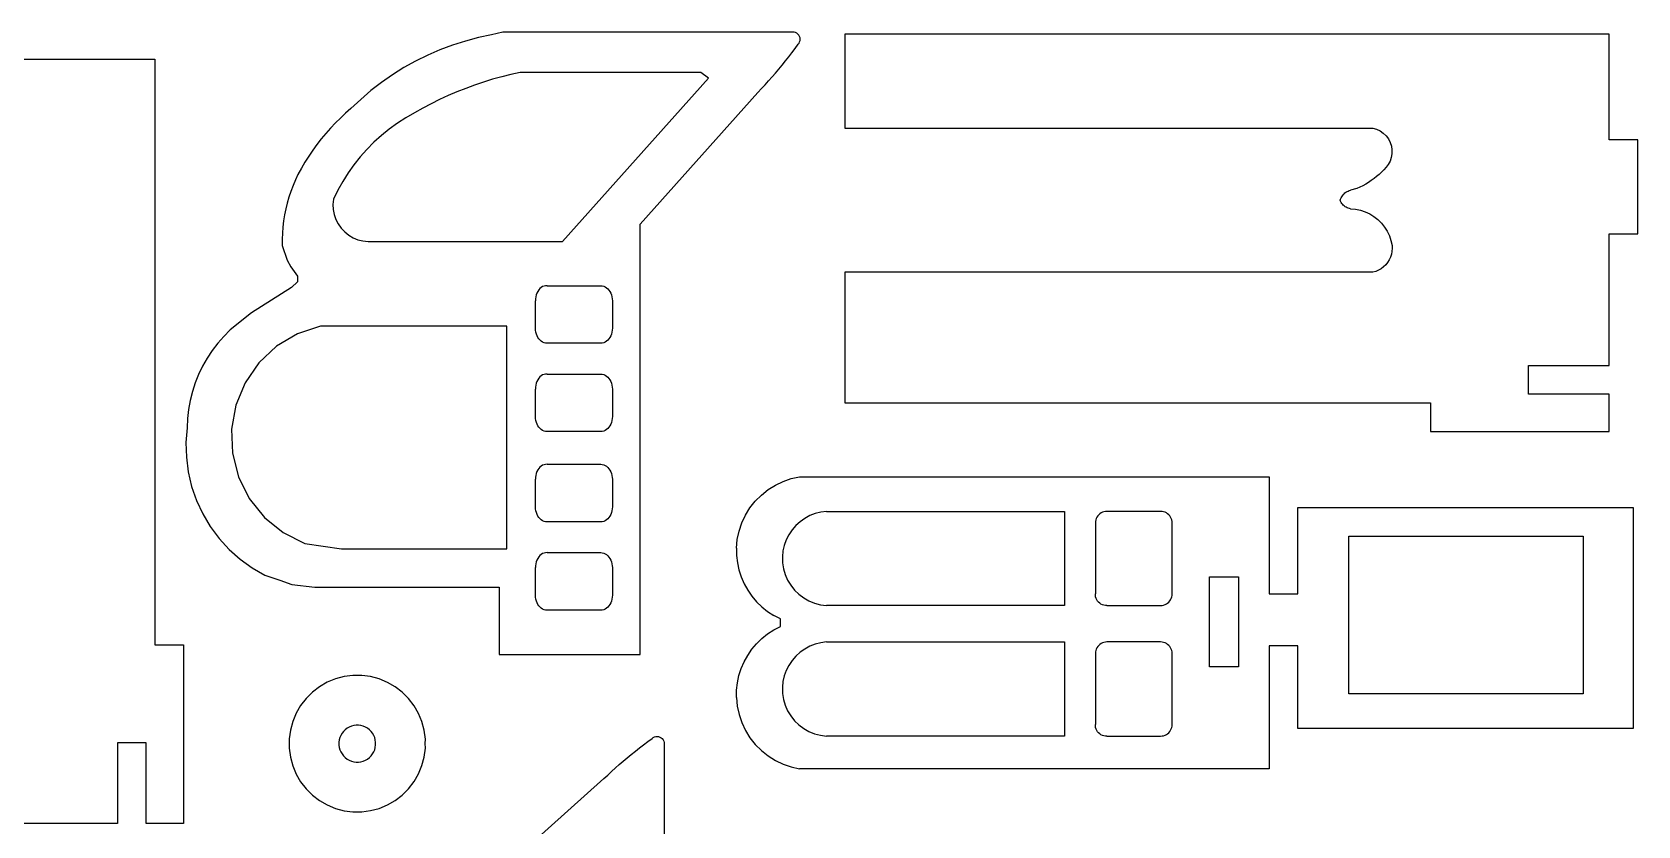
# Model space of a CAD drawing. Extents: x -3998 to 3998, y -3549 to 3549.
# Drawn here: x -3468 to -2632, y -1843 to -1430 of the extents above; entities that cross this region are included whole.
import ezdxf

# ---------------------------------------------------------------- set-up
doc = ezdxf.new("R2010")
doc.units = 0
doc.header["$MEASUREMENT"] = 0
doc.layers.get('0').update_dxf_attribs({"linetype": 'CONTINUOUS'})

msp = doc.modelspace()

# ---------------------------------------------------------------- linework, layer by layer
for p, q in [((-3249.04, -1436.56), (-3255.59, -1439.01)), ((-3242.38, -1434.44), (-3249.04, -1436.56)), ((-3235.62, -1432.66), (-3242.38, -1434.44)), ((-3228.78, -1431.22), (-3235.62, -1432.66)), ((-3222.85, -1429.82), (-3228.78, -1431.22)), ((-3071.85, -1429.82), (-3222.85, -1429.82)), ((-3071.12, -1429.88), (-3071.85, -1429.82)), ((-3070.41, -1430.08), (-3071.12, -1429.88)), ((-3070.71, -1438.35), (-3069.1, -1436.16)), ((-3069.76, -1430.41), (-3070.41, -1430.08)), ((-3069.19, -1430.87), (-3069.76, -1430.41)), ((-3068.71, -1431.43), (-3069.19, -1430.87)), ((-3069.1, -1436.16), (-3068.64, -1435.58)), ((-3068.36, -1432.07), (-3068.71, -1431.43)), ((-3068.64, -1435.58), (-3068.31, -1434.93)), ((-3068.13, -1432.77), (-3068.36, -1432.07)), ((-3068.31, -1434.93), (-3068.11, -1434.23)), ((-3068.05, -1433.49), (-3068.13, -1432.77)), ((-3068.11, -1434.23), (-3068.05, -1433.49)), ((-3044.85, -1430.82), (-3044.85, -1479.82)), ((-2646.85, -1430.82), (-3044.85, -1430.82)), ((-2646.85, -1485.82), (-2646.85, -1430.82)), ((-3472.1, -1443.82), (-3404.1, -1443.82)), ((-3404.1, -1443.82), (-3404.1, -1748.82)), ((-3268.27, -1444.88), (-3274.38, -1448.28)), ((-3262.01, -1441.78), (-3268.27, -1444.88)), ((-3255.59, -1439.01), (-3262.01, -1441.78)), ((-3077.39, -1446.94), (-3075.69, -1444.82)), ((-3075.69, -1444.82), (-3074, -1442.68)), ((-3074, -1442.68), (-3072.34, -1440.53)), ((-3072.34, -1440.53), (-3070.71, -1438.35)), ((-3280.31, -1451.98), (-3286.04, -1455.98)), ((-3274.38, -1448.28), (-3280.31, -1451.98)), ((-3228.19, -1454.39), (-3232.9, -1455.83)), ((-3223.44, -1453.07), (-3228.19, -1454.39)), ((-3218.66, -1451.88), (-3223.44, -1453.07)), ((-3213.85, -1450.82), (-3218.66, -1451.88)), ((-3119.85, -1450.82), (-3213.85, -1450.82)), ((-3191.85, -1538.82), (-3115.85, -1453.82)), ((-3115.85, -1453.82), (-3119.85, -1450.82)), ((-3084.46, -1455.22), (-3082.66, -1453.18)), ((-3082.66, -1453.18), (-3080.88, -1451.12)), ((-3080.88, -1451.12), (-3079.13, -1449.04)), ((-3079.13, -1449.04), (-3077.39, -1446.94)), ((-3291.57, -1460.26), (-3296.88, -1464.81)), ((-3286.04, -1455.98), (-3291.57, -1460.26)), ((-3251.3, -1462.86), (-3255.78, -1464.92)), ((-3246.77, -1460.92), (-3251.3, -1462.86)), ((-3242.2, -1459.1), (-3246.77, -1460.92)), ((-3237.57, -1457.41), (-3242.2, -1459.1)), ((-3232.9, -1455.83), (-3237.57, -1457.41)), ((-3151.35, -1529.82), (-3090.01, -1461.21)), ((-3090.01, -1461.21), (-3088.14, -1459.23)), ((-3088.14, -1459.23), (-3086.29, -1457.24)), ((-3086.29, -1457.24), (-3084.46, -1455.22)), ((-3301.95, -1469.62), (-3304.74, -1472.03)), ((-3296.88, -1464.81), (-3301.95, -1469.62)), ((-3264.55, -1469.4), (-3268.85, -1471.82)), ((-3260.2, -1467.1), (-3264.55, -1469.4)), ((-3255.78, -1464.92), (-3260.2, -1467.1)), ((-3312.62, -1479.81), (-3315.07, -1482.57)), ((-3310.08, -1477.13), (-3312.62, -1479.81)), ((-3307.45, -1474.54), (-3310.08, -1477.13)), ((-3304.74, -1472.03), (-3307.45, -1474.54)), ((-3277.79, -1477.26), (-3282.03, -1480.33)), ((-3273.39, -1474.41), (-3277.79, -1477.26)), ((-3268.85, -1471.82), (-3273.39, -1474.41)), ((-3044.85, -1479.82), (-2769.85, -1479.82)), ((-2769.85, -1479.82), (-2767.91, -1480.38)), ((-3317.43, -1485.41), (-3319.7, -1488.33)), ((-3315.07, -1482.57), (-3317.43, -1485.41)), ((-3289.97, -1487.14), (-3293.66, -1490.86)), ((-3286.09, -1483.63), (-3289.97, -1487.14)), ((-3282.03, -1480.33), (-3286.09, -1483.63)), ((-2767.91, -1480.38), (-2766.09, -1481.25)), ((-2766.09, -1481.25), (-2764.43, -1482.4)), ((-2764.43, -1482.4), (-2762.98, -1483.8)), ((-2762.98, -1483.8), (-2761.78, -1485.42)), ((-2761.78, -1485.42), (-2760.84, -1487.21)), ((-2760.84, -1487.21), (-2760.21, -1489.12)), ((-2631.85, -1485.82), (-2646.85, -1485.82)), ((-2631.85, -1534.82), (-2631.85, -1485.82)), ((-3323.94, -1494.37), (-3325.92, -1497.49)), ((-3321.87, -1491.31), (-3323.94, -1494.37)), ((-3319.7, -1488.33), (-3321.87, -1491.31)), ((-3297.13, -1494.77), (-3300.4, -1498.86)), ((-3293.66, -1490.86), (-3297.13, -1494.77)), ((-2760.25, -1495.13), (-2760.9, -1497.04)), ((-2759.91, -1493.14), (-2760.25, -1495.13)), ((-2760.21, -1489.12), (-2759.9, -1491.12)), ((-2759.9, -1491.12), (-2759.91, -1493.14)), ((-3329.55, -1503.92), (-3330.89, -1506.8)), ((-3327.79, -1500.67), (-3329.55, -1503.92)), ((-3325.92, -1497.49), (-3327.79, -1500.67)), ((-3303.43, -1503.13), (-3306.23, -1507.55)), ((-3300.4, -1498.86), (-3303.43, -1503.13)), ((-2766.57, -1503.89), (-2767.88, -1505.03)), ((-2765.31, -1502.7), (-2766.57, -1503.89)), ((-2764.1, -1501.46), (-2765.31, -1502.7)), ((-2762.95, -1500.16), (-2764.1, -1501.46)), ((-2761.85, -1498.82), (-2762.95, -1500.16)), ((-2760.9, -1497.04), (-2761.85, -1498.82)), ((-3333.23, -1512.71), (-3334.22, -1515.73)), ((-3332.12, -1509.73), (-3333.23, -1512.71)), ((-3330.89, -1506.8), (-3332.12, -1509.73)), ((-3308.79, -1512.12), (-3311.1, -1516.82)), ((-3306.23, -1507.55), (-3308.79, -1512.12)), ((-2784.38, -1513.57), (-2783.86, -1513.18)), ((-2783.86, -1513.18), (-2783.3, -1512.84)), ((-2783.3, -1512.84), (-2782.72, -1512.55)), ((-2782.72, -1512.55), (-2782.12, -1512.31)), ((-2782.12, -1512.31), (-2781.5, -1512.12)), ((-2778.25, -1511.27), (-2781.5, -1512.12)), ((-2776.66, -1510.57), (-2778.25, -1511.27)), ((-2775.1, -1509.81), (-2776.66, -1510.57)), ((-2773.58, -1508.98), (-2775.1, -1509.81)), ((-2772.09, -1508.08), (-2773.58, -1508.98)), ((-2770.65, -1507.12), (-2772.09, -1508.08)), ((-2769.24, -1506.11), (-2770.65, -1507.12)), ((-2767.88, -1505.03), (-2769.24, -1506.11)), ((-3335.1, -1518.79), (-3335.86, -1521.88)), ((-3334.22, -1515.73), (-3335.1, -1518.79)), ((-3311.1, -1516.82), (-3311.34, -1519.48)), ((-3311.34, -1519.48), (-3311.2, -1522.16)), ((-2786.85, -1517.32), (-2786.64, -1516.7)), ((-2786.63, -1517.89), (-2786.85, -1517.32)), ((-2786.64, -1516.7), (-2786.38, -1516.1)), ((-2786.35, -1518.44), (-2786.63, -1517.89)), ((-2786.38, -1516.1), (-2786.07, -1515.53)), ((-2786.03, -1518.97), (-2786.35, -1518.44)), ((-2786.07, -1515.53), (-2785.71, -1514.99)), ((-2785.65, -1519.46), (-2786.03, -1518.97)), ((-2785.71, -1514.99), (-2785.31, -1514.48)), ((-2785.24, -1519.91), (-2785.65, -1519.46)), ((-2785.31, -1514.48), (-2784.86, -1514.01)), ((-2784.78, -1520.32), (-2785.24, -1519.91)), ((-2784.86, -1514.01), (-2784.38, -1513.57)), ((-2784.29, -1520.69), (-2784.78, -1520.32)), ((-2783.76, -1521.01), (-2784.29, -1520.69)), ((-2783.21, -1521.28), (-2783.76, -1521.01)), ((-2782.63, -1521.5), (-2783.21, -1521.28)), ((-2782.03, -1521.66), (-2782.63, -1521.5)), ((-2781.43, -1521.77), (-2782.03, -1521.66)), ((-3337.01, -1528.13), (-3337.41, -1531.29)), ((-3336.5, -1525), (-3337.01, -1528.13)), ((-3335.86, -1521.88), (-3336.5, -1525)), ((-3311.2, -1522.16), (-3310.68, -1524.79)), ((-3310.68, -1524.79), (-3309.8, -1527.32)), ((-3309.8, -1527.32), (-3308.58, -1529.7)), ((-3308.58, -1529.7), (-3307.03, -1531.89)), ((-3151.35, -1753.82), (-3151.35, -1529.82)), ((-2781.43, -1521.77), (-2778.84, -1522.01)), ((-2778.84, -1522.01), (-2776.3, -1522.55)), ((-2776.3, -1522.55), (-2773.84, -1523.37)), ((-2773.84, -1523.37), (-2771.48, -1524.47)), ((-2771.48, -1524.47), (-2769.27, -1525.83)), ((-2769.27, -1525.83), (-2767.23, -1527.43)), ((-2767.23, -1527.43), (-2765.39, -1529.26)), ((-2765.39, -1529.26), (-2763.76, -1531.29)), ((-3337.83, -1537.64), (-3337.85, -1540.82)), ((-3337.68, -1534.46), (-3337.83, -1537.64)), ((-3337.41, -1531.29), (-3337.68, -1534.46)), ((-3307.03, -1531.89), (-3305.18, -1533.83)), ((-3305.18, -1533.83), (-3303.08, -1535.5)), ((-3303.08, -1535.5), (-3300.77, -1536.86)), ((-3300.77, -1536.86), (-3298.29, -1537.87)), ((-3298.29, -1537.87), (-3295.7, -1538.53)), ((-2763.76, -1531.29), (-2762.38, -1533.48)), ((-2762.38, -1533.48), (-2761.26, -1535.83)), ((-2761.26, -1535.83), (-2760.41, -1538.28)), ((-2760.41, -1538.28), (-2759.85, -1540.82)), ((-2646.85, -1534.82), (-2631.85, -1534.82)), ((-2646.85, -1603.32), (-2646.85, -1534.82)), ((-3337.85, -1540.82), (-3335.25, -1548.52)), ((-3295.7, -1538.53), (-3293.03, -1538.82)), ((-3293.03, -1538.82), (-3191.85, -1538.82)), ((-2760.19, -1545.48), (-2760.68, -1546.97)), ((-2759.89, -1543.95), (-2760.19, -1545.48)), ((-2759.77, -1542.38), (-2759.89, -1543.95)), ((-2759.85, -1540.82), (-2759.77, -1542.38)), ((-3335.25, -1548.52), (-3333.29, -1552.08)), ((-3333.29, -1552.08), (-3329.85, -1556.82)), ((-3044.85, -1554.82), (-3044.85, -1622.82)), ((-2769.85, -1554.82), (-3044.85, -1554.82)), ((-2768.35, -1554.38), (-2769.85, -1554.82)), ((-2766.9, -1553.76), (-2768.35, -1554.38)), ((-2765.55, -1552.98), (-2766.9, -1553.76)), ((-2764.3, -1552.03), (-2765.55, -1552.98)), ((-2763.17, -1550.94), (-2764.3, -1552.03)), ((-2762.18, -1549.72), (-2763.17, -1550.94)), ((-2761.35, -1548.39), (-2762.18, -1549.72)), ((-2760.68, -1546.97), (-2761.35, -1548.39)), ((-3332.85, -1562.82), (-3353.75, -1576.02)), ((-3329.85, -1559.82), (-3332.85, -1562.82)), ((-3329.85, -1556.82), (-3329.85, -1559.82)), ((-3203.57, -1563.32), (-3204.17, -1564)), ((-3202.91, -1562.75), (-3203.57, -1563.32)), ((-3202.19, -1562.31), (-3202.91, -1562.75)), ((-3201.43, -1562.01), (-3202.19, -1562.31)), ((-3200.64, -1561.84), (-3201.43, -1562.01)), ((-3199.85, -1561.82), (-3200.64, -1561.84)), ((-3199.85, -1561.82), (-3171.85, -1561.82)), ((-3171.85, -1561.82), (-3171.07, -1561.88)), ((-3171.07, -1561.88), (-3170.3, -1562.08)), ((-3170.3, -1562.08), (-3169.55, -1562.41)), ((-3169.55, -1562.41), (-3168.85, -1562.86)), ((-3168.85, -1562.86), (-3168.2, -1563.43)), ((-3168.2, -1563.43), (-3167.61, -1564.11)), ((-3205.83, -1568.6), (-3205.85, -1569.63)), ((-3205.85, -1584), (-3205.85, -1569.63)), ((-3205.7, -1567.57), (-3205.83, -1568.6)), ((-3205.47, -1566.59), (-3205.7, -1567.57)), ((-3205.13, -1565.65), (-3205.47, -1566.59)), ((-3204.69, -1564.78), (-3205.13, -1565.65)), ((-3204.17, -1564), (-3204.69, -1564.78)), ((-3167.61, -1564.11), (-3167.09, -1564.87)), ((-3167.09, -1564.87), (-3166.65, -1565.72)), ((-3166.65, -1565.72), (-3166.31, -1566.64)), ((-3166.31, -1566.64), (-3166.05, -1567.61)), ((-3166.05, -1567.61), (-3165.9, -1568.61)), ((-3165.9, -1568.61), (-3165.85, -1569.63)), ((-3165.85, -1569.63), (-3165.85, -1584)), ((-3353.75, -1576.02), (-3364.85, -1584.82)), ((-3368.21, -1588.2), (-3371.34, -1591.79)), ((-3364.85, -1584.82), (-3368.21, -1588.2)), ((-3329.81, -1586.86), (-3340.64, -1593.35)), ((-3317.85, -1582.82), (-3329.81, -1586.86)), ((-3220.85, -1582.82), (-3317.85, -1582.82)), ((-3220.85, -1698.82), (-3220.85, -1582.82)), ((-3205.8, -1585.02), (-3205.85, -1584)), ((-3205.64, -1586.02), (-3205.8, -1585.02)), ((-3205.39, -1586.99), (-3205.64, -1586.02)), ((-3205.04, -1587.9), (-3205.39, -1586.99)), ((-3204.6, -1588.75), (-3205.04, -1587.9)), ((-3166.65, -1587.91), (-3167.09, -1588.76)), ((-3166.31, -1586.99), (-3166.65, -1587.91)), ((-3166.05, -1586.02), (-3166.31, -1586.99)), ((-3165.9, -1585.02), (-3166.05, -1586.02)), ((-3165.85, -1584), (-3165.9, -1585.02)), ((-3374.22, -1595.59), (-3376.84, -1599.57)), ((-3371.34, -1591.79), (-3374.22, -1595.59)), ((-3340.64, -1593.35), (-3349.85, -1601.98)), ((-3204.09, -1589.52), (-3204.6, -1588.75)), ((-3203.5, -1590.19), (-3204.09, -1589.52)), ((-3202.85, -1590.76), (-3203.5, -1590.19)), ((-3202.14, -1591.21), (-3202.85, -1590.76)), ((-3201.4, -1591.54), (-3202.14, -1591.21)), ((-3200.63, -1591.75), (-3201.4, -1591.54)), ((-3199.85, -1591.82), (-3200.63, -1591.75)), ((-3171.85, -1591.82), (-3199.85, -1591.82)), ((-3171.07, -1591.75), (-3171.85, -1591.82)), ((-3170.3, -1591.55), (-3171.07, -1591.75)), ((-3169.55, -1591.22), (-3170.3, -1591.55)), ((-3168.85, -1590.77), (-3169.55, -1591.22)), ((-3168.2, -1590.2), (-3168.85, -1590.77)), ((-3167.61, -1589.53), (-3168.2, -1590.2)), ((-3167.09, -1588.76), (-3167.61, -1589.53)), ((-3379.19, -1603.72), (-3381.26, -1608.01)), ((-3376.84, -1599.57), (-3379.19, -1603.72)), ((-3349.85, -1601.98), (-3357.02, -1612.36)), ((-2688.85, -1603.32), (-2646.85, -1603.32)), ((-2688.85, -1618.32), (-2688.85, -1603.32)), ((-3383.03, -1612.44), (-3384.51, -1616.97)), ((-3381.26, -1608.01), (-3383.03, -1612.44)), ((-3357.02, -1612.36), (-3361.84, -1624.03)), ((-3205.7, -1613.57), (-3205.83, -1614.6)), ((-3205.47, -1612.59), (-3205.7, -1613.57)), ((-3205.13, -1611.65), (-3205.47, -1612.59)), ((-3204.69, -1610.78), (-3205.13, -1611.65)), ((-3204.17, -1610), (-3204.69, -1610.78)), ((-3203.57, -1609.32), (-3204.17, -1610)), ((-3202.91, -1608.75), (-3203.57, -1609.32)), ((-3202.19, -1608.31), (-3202.91, -1608.75)), ((-3201.43, -1608.01), (-3202.19, -1608.31)), ((-3200.64, -1607.84), (-3201.43, -1608.01)), ((-3199.85, -1607.82), (-3200.64, -1607.84)), ((-3199.85, -1607.82), (-3171.85, -1607.82)), ((-3171.85, -1607.82), (-3171.07, -1607.88)), ((-3171.07, -1607.88), (-3170.3, -1608.08)), ((-3170.3, -1608.08), (-3169.55, -1608.41)), ((-3169.55, -1608.41), (-3168.85, -1608.86)), ((-3168.85, -1608.86), (-3168.2, -1609.43)), ((-3168.2, -1609.43), (-3167.61, -1610.11)), ((-3167.61, -1610.11), (-3167.09, -1610.87)), ((-3167.09, -1610.87), (-3166.65, -1611.72)), ((-3166.65, -1611.72), (-3166.31, -1612.64)), ((-3166.31, -1612.64), (-3166.05, -1613.61)), ((-3166.05, -1613.61), (-3165.9, -1614.61)), ((-3385.67, -1621.59), (-3386.53, -1626.28)), ((-3384.51, -1616.97), (-3385.67, -1621.59)), ((-3205.83, -1614.6), (-3205.85, -1615.63)), ((-3205.85, -1630), (-3205.85, -1615.63)), ((-3165.9, -1614.61), (-3165.85, -1615.63)), ((-3165.85, -1615.63), (-3165.85, -1630)), ((-2646.85, -1618.32), (-2688.85, -1618.32)), ((-2646.85, -1637.82), (-2646.85, -1618.32)), ((-3386.53, -1626.28), (-3387.07, -1631.01)), ((-3361.84, -1624.03), (-3364.07, -1636.45)), ((-3205.8, -1631.02), (-3205.85, -1630)), ((-3165.85, -1630), (-3165.9, -1631.02)), ((-3044.85, -1622.82), (-2739.85, -1622.82)), ((-2739.85, -1622.82), (-2739.85, -1637.82)), ((-3387.3, -1635.78), (-3387.88, -1643.46)), ((-3387.07, -1631.01), (-3387.3, -1635.78)), ((-3364.07, -1636.45), (-3363.63, -1649.07)), ((-3205.64, -1632.02), (-3205.8, -1631.02)), ((-3205.39, -1632.99), (-3205.64, -1632.02)), ((-3205.04, -1633.9), (-3205.39, -1632.99)), ((-3204.6, -1634.75), (-3205.04, -1633.9)), ((-3204.09, -1635.52), (-3204.6, -1634.75)), ((-3203.5, -1636.19), (-3204.09, -1635.52)), ((-3202.85, -1636.76), (-3203.5, -1636.19)), ((-3202.14, -1637.21), (-3202.85, -1636.76)), ((-3201.4, -1637.54), (-3202.14, -1637.21)), ((-3200.63, -1637.75), (-3201.4, -1637.54)), ((-3199.85, -1637.82), (-3200.63, -1637.75)), ((-3171.85, -1637.82), (-3199.85, -1637.82)), ((-3171.07, -1637.75), (-3171.85, -1637.82)), ((-3170.3, -1637.55), (-3171.07, -1637.75)), ((-3169.55, -1637.22), (-3170.3, -1637.55)), ((-3168.85, -1636.77), (-3169.55, -1637.22)), ((-3168.2, -1636.2), (-3168.85, -1636.77)), ((-3167.61, -1635.53), (-3168.2, -1636.2)), ((-3167.09, -1634.76), (-3167.61, -1635.53)), ((-3166.65, -1633.91), (-3167.09, -1634.76)), ((-3166.31, -1632.99), (-3166.65, -1633.91)), ((-3166.05, -1632.02), (-3166.31, -1632.99)), ((-3165.9, -1631.02), (-3166.05, -1632.02)), ((-2739.85, -1637.82), (-2646.85, -1637.82)), ((-3387.88, -1643.46), (-3387.67, -1651.17)), ((-3387.67, -1651.17), (-3386.68, -1658.81)), ((-3363.63, -1649.07), (-3360.52, -1661.3)), ((-3202.19, -1655.31), (-3202.91, -1655.75)), ((-3201.43, -1655.01), (-3202.19, -1655.31)), ((-3200.64, -1654.84), (-3201.43, -1655.01)), ((-3199.85, -1654.82), (-3200.64, -1654.84)), ((-3199.85, -1654.82), (-3171.85, -1654.82)), ((-3171.85, -1654.82), (-3171.07, -1654.88)), ((-3171.07, -1654.88), (-3170.3, -1655.08)), ((-3170.3, -1655.08), (-3169.55, -1655.41)), ((-3169.55, -1655.41), (-3168.85, -1655.86)), ((-3386.68, -1658.81), (-3384.92, -1666.32)), ((-3360.52, -1661.3), (-3354.9, -1672.6)), ((-3205.83, -1661.6), (-3205.85, -1662.63)), ((-3205.85, -1677), (-3205.85, -1662.63)), ((-3205.7, -1660.57), (-3205.83, -1661.6)), ((-3205.47, -1659.59), (-3205.7, -1660.57)), ((-3205.13, -1658.65), (-3205.47, -1659.59)), ((-3204.69, -1657.78), (-3205.13, -1658.65)), ((-3204.17, -1657), (-3204.69, -1657.78)), ((-3203.57, -1656.32), (-3204.17, -1657)), ((-3202.91, -1655.75), (-3203.57, -1656.32)), ((-3168.85, -1655.86), (-3168.2, -1656.43)), ((-3168.2, -1656.43), (-3167.61, -1657.11)), ((-3167.61, -1657.11), (-3167.09, -1657.87)), ((-3167.09, -1657.87), (-3166.65, -1658.72)), ((-3166.65, -1658.72), (-3166.31, -1659.64)), ((-3166.31, -1659.64), (-3166.05, -1660.61)), ((-3166.05, -1660.61), (-3165.9, -1661.61)), ((-3165.9, -1661.61), (-3165.85, -1662.63)), ((-3165.85, -1662.63), (-3165.85, -1677)), ((-3080.98, -1665.64), (-3076.95, -1663.72)), ((-3076.95, -1663.72), (-3072.72, -1662.27)), ((-3072.72, -1662.27), (-3068.35, -1661.32)), ((-3068.35, -1661.32), (-2823.85, -1661.32)), ((-2823.85, -1661.32), (-2823.85, -1722.32)), ((-3384.92, -1666.32), (-3382.4, -1673.6)), ((-3091.42, -1673.98), (-3088.27, -1670.81)), ((-3088.27, -1670.81), (-3084.77, -1668.02)), ((-3084.77, -1668.02), (-3080.98, -1665.64)), ((-3382.4, -1673.6), (-3379.15, -1680.6)), ((-3379.15, -1680.6), (-3375.21, -1687.22)), ((-3354.9, -1672.6), (-3347.01, -1682.45)), ((-3205.8, -1678.02), (-3205.85, -1677)), ((-3205.64, -1679.02), (-3205.8, -1678.02)), ((-3205.39, -1679.99), (-3205.64, -1679.02)), ((-3205.04, -1680.9), (-3205.39, -1679.99)), ((-3166.31, -1679.99), (-3166.65, -1680.91)), ((-3166.05, -1679.02), (-3166.31, -1679.99)), ((-3165.9, -1678.02), (-3166.05, -1679.02)), ((-3165.85, -1677), (-3165.9, -1678.02)), ((-3096.53, -1681.3), (-3094.18, -1677.49)), ((-3094.18, -1677.49), (-3091.42, -1673.98)), ((-3060.23, -1680.45), (-3063.03, -1681.55)), ((-3057.32, -1679.71), (-3060.23, -1680.45)), ((-3054.35, -1679.32), (-3057.32, -1679.71)), ((-3054.35, -1679.32), (-2930.35, -1679.32)), ((-2930.35, -1679.32), (-2930.35, -1728.32)), ((-2912, -1680.56), (-2912.59, -1681.08)), ((-2911.35, -1680.13), (-2912, -1680.56)), ((-2910.64, -1679.78), (-2911.35, -1680.13)), ((-2909.9, -1679.52), (-2910.64, -1679.78)), ((-2909.13, -1679.37), (-2909.9, -1679.52)), ((-2908.35, -1679.32), (-2909.13, -1679.37)), ((-2880.35, -1679.32), (-2908.35, -1679.32)), ((-2879.57, -1679.37), (-2880.35, -1679.32)), ((-2878.8, -1679.52), (-2879.57, -1679.37)), ((-2878.05, -1679.77), (-2878.8, -1679.52)), ((-2877.35, -1680.12), (-2878.05, -1679.77)), ((-2876.7, -1680.56), (-2877.35, -1680.12)), ((-2876.11, -1681.07), (-2876.7, -1680.56)), ((-2808.85, -1722.32), (-2808.85, -1677.32)), ((-2808.85, -1677.32), (-2634.35, -1677.32)), ((-2634.35, -1677.32), (-2634.35, -1792.32)), ((-3375.21, -1687.22), (-3370.62, -1693.41)), ((-3347.01, -1682.45), (-3337.21, -1690.41)), ((-3204.6, -1681.75), (-3205.04, -1680.9)), ((-3204.09, -1682.52), (-3204.6, -1681.75)), ((-3203.5, -1683.19), (-3204.09, -1682.52)), ((-3202.85, -1683.76), (-3203.5, -1683.19)), ((-3202.14, -1684.21), (-3202.85, -1683.76)), ((-3201.4, -1684.54), (-3202.14, -1684.21)), ((-3200.63, -1684.75), (-3201.4, -1684.54)), ((-3199.85, -1684.82), (-3200.63, -1684.75)), ((-3171.85, -1684.82), (-3199.85, -1684.82)), ((-3171.07, -1684.75), (-3171.85, -1684.82)), ((-3170.3, -1684.55), (-3171.07, -1684.75)), ((-3169.55, -1684.22), (-3170.3, -1684.55)), ((-3168.85, -1683.77), (-3169.55, -1684.22)), ((-3168.2, -1683.2), (-3168.85, -1683.77)), ((-3167.61, -1682.53), (-3168.2, -1683.2)), ((-3167.09, -1681.76), (-3167.61, -1682.53)), ((-3166.65, -1680.91), (-3167.09, -1681.76)), ((-3099.84, -1689.59), (-3098.43, -1685.35)), ((-3098.43, -1685.35), (-3096.53, -1681.3)), ((-3070.33, -1686.73), (-3072.29, -1689.01)), ((-3068.11, -1684.71), (-3070.33, -1686.73)), ((-3065.67, -1682.98), (-3068.11, -1684.71)), ((-3063.03, -1681.55), (-3065.67, -1682.98)), ((-2914.3, -1684.53), (-2914.35, -1685.32)), ((-2914.35, -1685.32), (-2914.35, -1722.32)), ((-2914.14, -1683.76), (-2914.3, -1684.53)), ((-2913.89, -1683.02), (-2914.14, -1683.76)), ((-2913.54, -1682.32), (-2913.89, -1683.02)), ((-2913.1, -1681.67), (-2913.54, -1682.32)), ((-2912.59, -1681.08), (-2913.1, -1681.67)), ((-2875.59, -1681.66), (-2876.11, -1681.07)), ((-2875.15, -1682.32), (-2875.59, -1681.66)), ((-2874.81, -1683.02), (-2875.15, -1682.32)), ((-2874.55, -1683.76), (-2874.81, -1683.02)), ((-2874.4, -1684.53), (-2874.55, -1683.76)), ((-2874.35, -1685.32), (-2874.4, -1684.53)), ((-2874.35, -1722.32), (-2874.35, -1685.32)), ((-3370.62, -1693.41), (-3365.42, -1699.1)), ((-3337.21, -1690.41), (-3325.95, -1696.12)), ((-3325.95, -1696.12), (-3306.84, -1698.82)), ((-3101.18, -1698.42), (-3100.77, -1693.97)), ((-3100.77, -1693.97), (-3099.84, -1689.59)), ((-3076.32, -1697.01), (-3076.99, -1699.93)), ((-3075.31, -1694.18), (-3076.32, -1697.01)), ((-3073.95, -1691.5), (-3075.31, -1694.18)), ((-3072.29, -1689.01), (-3073.95, -1691.5)), ((-2782.35, -1692.32), (-2660.35, -1692.32)), ((-2782.35, -1774.32), (-2782.35, -1692.32)), ((-2660.35, -1692.32), (-2660.35, -1774.32)), ((-3365.42, -1699.1), (-3359.67, -1704.23)), ((-3359.67, -1704.23), (-3353.42, -1708.75)), ((-3306.84, -1698.82), (-3220.85, -1698.82)), ((-3205.47, -1705.59), (-3205.7, -1706.57)), ((-3205.13, -1704.65), (-3205.47, -1705.59)), ((-3204.69, -1703.78), (-3205.13, -1704.65)), ((-3204.17, -1703), (-3204.69, -1703.78)), ((-3203.57, -1702.32), (-3204.17, -1703)), ((-3202.91, -1701.75), (-3203.57, -1702.32)), ((-3202.19, -1701.31), (-3202.91, -1701.75)), ((-3201.43, -1701.01), (-3202.19, -1701.31)), ((-3200.64, -1700.84), (-3201.43, -1701.01)), ((-3199.85, -1700.82), (-3200.64, -1700.84)), ((-3199.85, -1700.82), (-3171.85, -1700.82)), ((-3171.85, -1700.82), (-3171.07, -1700.88)), ((-3171.07, -1700.88), (-3170.3, -1701.08)), ((-3170.3, -1701.08), (-3169.55, -1701.41)), ((-3169.55, -1701.41), (-3168.85, -1701.86)), ((-3168.85, -1701.86), (-3168.2, -1702.43)), ((-3168.2, -1702.43), (-3167.61, -1703.11)), ((-3167.61, -1703.11), (-3167.09, -1703.87)), ((-3167.09, -1703.87), (-3166.65, -1704.72)), ((-3166.65, -1704.72), (-3166.31, -1705.64)), ((-3166.31, -1705.64), (-3166.05, -1706.61)), ((-3101.18, -1698.42), (-3101.13, -1702.25)), ((-3101.13, -1702.25), (-3100.71, -1706.06)), ((-3076.99, -1699.93), (-3077.29, -1702.92)), ((-3077.29, -1702.92), (-3077.21, -1706.08)), ((-3353.42, -1708.75), (-3346.75, -1712.62)), ((-3346.75, -1712.62), (-3339.05, -1715.22)), ((-3205.83, -1707.6), (-3205.85, -1708.63)), ((-3205.85, -1723), (-3205.85, -1708.63)), ((-3205.7, -1706.57), (-3205.83, -1707.6)), ((-3166.05, -1706.61), (-3165.9, -1707.61)), ((-3165.9, -1707.61), (-3165.85, -1708.63)), ((-3165.85, -1708.63), (-3165.85, -1723)), ((-3100.71, -1706.06), (-3099.91, -1709.81)), ((-3099.91, -1709.81), (-3098.74, -1713.46)), ((-3098.74, -1713.46), (-3097.23, -1716.98)), ((-3077.21, -1706.08), (-3076.73, -1709.2)), ((-3076.73, -1709.2), (-3075.85, -1712.23)), ((-3075.85, -1712.23), (-3074.59, -1715.12)), ((-2854.85, -1713.32), (-2839.85, -1713.32)), ((-2854.85, -1760.32), (-2854.85, -1713.32)), ((-2839.85, -1713.32), (-2839.85, -1760.32)), ((-3339.05, -1715.22), (-3332.81, -1717.36)), ((-3332.81, -1717.36), (-3320.84, -1718.82)), ((-3320.84, -1718.82), (-3224.85, -1718.82)), ((-3224.85, -1718.82), (-3224.85, -1753.82)), ((-3097.23, -1716.98), (-3095.37, -1720.34)), ((-3095.37, -1720.34), (-3093.2, -1723.49)), ((-3074.59, -1715.12), (-3072.97, -1717.83)), ((-3072.97, -1717.83), (-3071.01, -1720.3)), ((-3071.01, -1720.3), (-3068.74, -1722.5)), ((-2914.33, -1723.11), (-2914.35, -1722.32)), ((-2874.4, -1723.1), (-2874.35, -1722.32)), ((-2823.85, -1722.32), (-2808.85, -1722.32)), ((-3205.8, -1724.02), (-3205.85, -1723)), ((-3205.64, -1725.02), (-3205.8, -1724.02)), ((-3205.39, -1725.99), (-3205.64, -1725.02)), ((-3205.04, -1726.9), (-3205.39, -1725.99)), ((-3204.6, -1727.75), (-3205.04, -1726.9)), ((-3204.09, -1728.52), (-3204.6, -1727.75)), ((-3203.5, -1729.19), (-3204.09, -1728.52)), ((-3202.85, -1729.76), (-3203.5, -1729.19)), ((-3202.14, -1730.21), (-3202.85, -1729.76)), ((-3201.4, -1730.54), (-3202.14, -1730.21)), ((-3200.63, -1730.75), (-3201.4, -1730.54)), ((-3199.85, -1730.82), (-3200.63, -1730.75)), ((-3171.07, -1730.75), (-3171.85, -1730.82)), ((-3170.3, -1730.55), (-3171.07, -1730.75)), ((-3169.55, -1730.22), (-3170.3, -1730.55)), ((-3168.85, -1729.77), (-3169.55, -1730.22)), ((-3168.2, -1729.2), (-3168.85, -1729.77)), ((-3167.61, -1728.53), (-3168.2, -1729.2)), ((-3167.09, -1727.76), (-3167.61, -1728.53)), ((-3166.65, -1726.91), (-3167.09, -1727.76)), ((-3166.31, -1725.99), (-3166.65, -1726.91)), ((-3166.05, -1725.02), (-3166.31, -1725.99)), ((-3165.9, -1724.02), (-3166.05, -1725.02)), ((-3165.85, -1723), (-3165.9, -1724.02)), ((-3093.2, -1723.49), (-3090.72, -1726.42)), ((-3090.72, -1726.42), (-3087.97, -1729.09)), ((-3087.97, -1729.09), (-3084.98, -1731.48)), ((-3068.74, -1722.5), (-3066.21, -1724.39)), ((-3066.21, -1724.39), (-3063.46, -1725.94)), ((-3063.46, -1725.94), (-3060.54, -1727.13)), ((-3060.54, -1727.13), (-3057.48, -1727.92)), ((-3057.48, -1727.92), (-3054.35, -1728.32)), ((-2930.35, -1728.32), (-3054.35, -1728.32)), ((-2914.2, -1723.9), (-2914.33, -1723.11)), ((-2913.97, -1724.65), (-2914.2, -1723.9)), ((-2913.63, -1725.37), (-2913.97, -1724.65)), ((-2913.19, -1726.04), (-2913.63, -1725.37)), ((-2912.67, -1726.64), (-2913.19, -1726.04)), ((-2912.07, -1727.16), (-2912.67, -1726.64)), ((-2911.41, -1727.6), (-2912.07, -1727.16)), ((-2910.69, -1727.93), (-2911.41, -1727.6)), ((-2909.93, -1728.17), (-2910.69, -1727.93)), ((-2909.14, -1728.3), (-2909.93, -1728.17)), ((-2908.35, -1728.32), (-2909.14, -1728.3)), ((-2908.35, -1728.32), (-2880.35, -1728.32)), ((-2880.35, -1728.32), (-2879.57, -1728.26)), ((-2879.57, -1728.26), (-2878.8, -1728.11)), ((-2878.8, -1728.11), (-2878.05, -1727.86)), ((-2878.05, -1727.86), (-2877.35, -1727.51)), ((-2877.35, -1727.51), (-2876.7, -1727.08)), ((-2876.7, -1727.08), (-2876.11, -1726.56)), ((-2876.11, -1726.56), (-2875.59, -1725.97)), ((-2875.59, -1725.97), (-2875.15, -1725.32)), ((-2875.15, -1725.32), (-2874.81, -1724.61)), ((-2874.81, -1724.61), (-2874.55, -1723.87)), ((-2874.55, -1723.87), (-2874.4, -1723.1)), ((-3171.85, -1730.82), (-3199.85, -1730.82)), ((-3084.98, -1731.48), (-3081.76, -1733.56)), ((-3078.35, -1735.32), (-3081.76, -1733.56)), ((-3078.35, -1739.32), (-3078.35, -1735.32)), ((-3090.72, -1748.21), (-3087.97, -1745.54)), ((-3087.97, -1745.54), (-3084.98, -1743.15)), ((-3084.98, -1743.15), (-3081.76, -1741.07)), ((-3081.76, -1741.07), (-3078.35, -1739.32)), ((-3054.35, -1747.32), (-3057.32, -1747.71)), ((-3054.35, -1747.32), (-2930.35, -1747.32)), ((-2930.35, -1747.32), (-2930.35, -1796.32)), ((-2909.13, -1747.37), (-2909.9, -1747.52)), ((-2908.35, -1747.32), (-2909.13, -1747.37)), ((-2880.35, -1747.32), (-2908.35, -1747.32)), ((-2879.57, -1747.37), (-2880.35, -1747.32)), ((-2878.8, -1747.52), (-2879.57, -1747.37)), ((-3404.1, -1748.82), (-3389.1, -1748.82)), ((-3389.1, -1748.82), (-3389.1, -1841.82)), ((-3224.85, -1753.82), (-3151.35, -1753.82)), ((-3097.23, -1757.65), (-3095.37, -1754.29)), ((-3095.37, -1754.29), (-3093.2, -1751.14)), ((-3093.2, -1751.14), (-3090.72, -1748.21)), ((-3070.33, -1754.73), (-3072.29, -1757.01)), ((-3068.11, -1752.71), (-3070.33, -1754.73)), ((-3065.67, -1750.98), (-3068.11, -1752.71)), ((-3063.03, -1749.55), (-3065.67, -1750.98)), ((-3060.23, -1748.45), (-3063.03, -1749.55)), ((-3057.32, -1747.71), (-3060.23, -1748.45)), ((-2914.3, -1752.53), (-2914.35, -1753.32)), ((-2914.35, -1753.32), (-2914.35, -1790.32)), ((-2914.14, -1751.76), (-2914.3, -1752.53)), ((-2913.89, -1751.02), (-2914.14, -1751.76)), ((-2913.54, -1750.32), (-2913.89, -1751.02)), ((-2913.1, -1749.67), (-2913.54, -1750.32)), ((-2912.59, -1749.08), (-2913.1, -1749.67)), ((-2912, -1748.56), (-2912.59, -1749.08)), ((-2911.35, -1748.13), (-2912, -1748.56)), ((-2910.64, -1747.78), (-2911.35, -1748.13)), ((-2909.9, -1747.52), (-2910.64, -1747.78)), ((-2878.05, -1747.77), (-2878.8, -1747.52)), ((-2877.35, -1748.12), (-2878.05, -1747.77)), ((-2876.7, -1748.56), (-2877.35, -1748.12)), ((-2876.11, -1749.07), (-2876.7, -1748.56)), ((-2875.59, -1749.66), (-2876.11, -1749.07)), ((-2875.15, -1750.32), (-2875.59, -1749.66)), ((-2874.81, -1751.02), (-2875.15, -1750.32)), ((-2874.55, -1751.76), (-2874.81, -1751.02)), ((-2874.4, -1752.53), (-2874.55, -1751.76)), ((-2874.35, -1753.32), (-2874.4, -1752.53)), ((-2874.35, -1790.32), (-2874.35, -1753.32)), ((-2808.85, -1749.32), (-2823.85, -1749.32)), ((-2823.85, -1749.32), (-2823.85, -1813.32)), ((-2808.85, -1792.32), (-2808.85, -1749.32)), ((-3099.91, -1764.82), (-3098.74, -1761.17)), ((-3098.74, -1761.17), (-3097.23, -1757.65)), ((-3075.31, -1762.18), (-3076.32, -1765.01)), ((-3073.95, -1759.5), (-3075.31, -1762.18)), ((-3072.29, -1757.01), (-3073.95, -1759.5)), ((-2839.85, -1760.32), (-2854.85, -1760.32)), ((-3318.36, -1770.65), (-3322.04, -1773.47)), ((-3314.33, -1768.33), (-3318.36, -1770.65)), ((-3310.04, -1766.55), (-3314.33, -1768.33)), ((-3305.55, -1765.36), (-3310.04, -1766.55)), ((-3300.95, -1764.75), (-3305.55, -1765.36)), ((-3296.3, -1764.76), (-3300.95, -1764.75)), ((-3291.7, -1765.37), (-3296.3, -1764.76)), ((-3287.21, -1766.58), (-3291.7, -1765.37)), ((-3282.92, -1768.35), (-3287.21, -1766.58)), ((-3278.91, -1770.68), (-3282.92, -1768.35)), ((-3275.22, -1773.51), (-3278.91, -1770.68)), ((-3101.18, -1776.21), (-3101.13, -1772.38)), ((-3101.13, -1772.38), (-3100.71, -1768.57)), ((-3100.71, -1768.57), (-3099.91, -1764.82)), ((-3076.99, -1767.93), (-3077.29, -1770.92)), ((-3077.29, -1770.92), (-3077.21, -1774.08)), ((-3076.32, -1765.01), (-3076.99, -1767.93)), ((-3328.16, -1780.44), (-3330.49, -1784.45)), ((-3325.33, -1776.75), (-3328.16, -1780.44)), ((-3322.04, -1773.47), (-3325.33, -1776.75)), ((-3271.94, -1776.8), (-3275.22, -1773.51)), ((-3269.12, -1780.49), (-3271.94, -1776.8)), ((-3266.8, -1784.51), (-3269.12, -1780.49)), ((-3101.18, -1776.21), (-3100.77, -1780.67)), ((-3100.77, -1780.67), (-3099.84, -1785.04)), ((-3077.21, -1774.08), (-3076.73, -1777.2)), ((-3076.73, -1777.2), (-3075.85, -1780.23)), ((-3075.85, -1780.23), (-3074.59, -1783.12)), ((-2660.35, -1774.32), (-2782.35, -1774.32)), ((-3332.26, -1788.74), (-3333.47, -1793.23)), ((-3330.49, -1784.45), (-3332.26, -1788.74)), ((-3265.02, -1788.8), (-3266.8, -1784.51)), ((-3263.83, -1793.29), (-3265.02, -1788.8)), ((-3099.84, -1785.04), (-3098.43, -1789.28)), ((-3098.43, -1789.28), (-3096.53, -1793.33)), ((-3074.59, -1783.12), (-3072.97, -1785.83)), ((-3072.97, -1785.83), (-3071.01, -1788.3)), ((-3071.01, -1788.3), (-3068.74, -1790.5)), ((-3333.47, -1793.23), (-3334.08, -1797.83)), ((-3307.71, -1797.1), (-3308.03, -1798.31)), ((-3307.23, -1795.95), (-3307.71, -1797.1)), ((-3306.6, -1794.87), (-3307.23, -1795.95)), ((-3305.84, -1793.88), (-3306.6, -1794.87)), ((-3304.95, -1792.99), (-3305.84, -1793.88)), ((-3303.96, -1792.23), (-3304.95, -1792.99)), ((-3302.88, -1791.61), (-3303.96, -1792.23)), ((-3301.72, -1791.13), (-3302.88, -1791.61)), ((-3300.51, -1790.81), (-3301.72, -1791.13)), ((-3299.27, -1790.64), (-3300.51, -1790.81)), ((-3298.02, -1790.65), (-3299.27, -1790.64)), ((-3296.78, -1790.81), (-3298.02, -1790.65)), ((-3295.57, -1791.14), (-3296.78, -1790.81)), ((-3294.42, -1791.61), (-3295.57, -1791.14)), ((-3293.34, -1792.24), (-3294.42, -1791.61)), ((-3292.34, -1793), (-3293.34, -1792.24)), ((-3291.46, -1793.89), (-3292.34, -1793)), ((-3290.7, -1794.88), (-3291.46, -1793.89)), ((-3290.08, -1795.96), (-3290.7, -1794.88)), ((-3289.6, -1797.12), (-3290.08, -1795.96)), ((-3289.28, -1798.33), (-3289.6, -1797.12)), ((-3263.22, -1797.89), (-3263.83, -1793.29)), ((-3147.38, -1799.17), (-3145.19, -1797.56)), ((-3145.19, -1797.56), (-3144.62, -1797.11)), ((-3144.62, -1797.11), (-3143.96, -1796.77)), ((-3143.96, -1796.77), (-3143.26, -1796.57)), ((-3143.26, -1796.57), (-3142.53, -1796.51)), ((-3142.53, -1796.51), (-3141.8, -1796.6)), ((-3141.8, -1796.6), (-3141.1, -1796.82)), ((-3141.1, -1796.82), (-3140.46, -1797.18)), ((-3140.46, -1797.18), (-3139.9, -1797.65)), ((-3139.9, -1797.65), (-3139.45, -1798.23)), ((-3096.53, -1793.33), (-3094.18, -1797.14)), ((-3094.18, -1797.14), (-3091.42, -1800.65)), ((-3068.74, -1790.5), (-3066.21, -1792.39)), ((-3066.21, -1792.39), (-3063.46, -1793.94)), ((-3063.46, -1793.94), (-3060.54, -1795.13)), ((-3060.54, -1795.13), (-3057.48, -1795.92)), ((-3057.48, -1795.92), (-3054.35, -1796.32)), ((-2930.35, -1796.32), (-3054.35, -1796.32)), ((-2914.33, -1791.11), (-2914.35, -1790.32)), ((-2914.2, -1791.9), (-2914.33, -1791.11)), ((-2913.97, -1792.65), (-2914.2, -1791.9)), ((-2913.63, -1793.37), (-2913.97, -1792.65)), ((-2913.19, -1794.04), (-2913.63, -1793.37)), ((-2912.67, -1794.64), (-2913.19, -1794.04)), ((-2912.07, -1795.16), (-2912.67, -1794.64)), ((-2911.41, -1795.6), (-2912.07, -1795.16)), ((-2910.69, -1795.93), (-2911.41, -1795.6)), ((-2909.93, -1796.17), (-2910.69, -1795.93)), ((-2909.14, -1796.3), (-2909.93, -1796.17)), ((-2908.35, -1796.32), (-2909.14, -1796.3)), ((-2908.35, -1796.32), (-2880.35, -1796.32)), ((-2880.35, -1796.32), (-2879.57, -1796.26)), ((-2879.57, -1796.26), (-2878.8, -1796.11)), ((-2878.8, -1796.11), (-2878.05, -1795.86)), ((-2878.05, -1795.86), (-2877.35, -1795.51)), ((-2877.35, -1795.51), (-2876.7, -1795.08)), ((-2876.7, -1795.08), (-2876.11, -1794.56)), ((-2876.11, -1794.56), (-2875.59, -1793.97)), ((-2875.59, -1793.97), (-2875.15, -1793.32)), ((-2875.15, -1793.32), (-2874.81, -1792.61)), ((-2874.81, -1792.61), (-2874.55, -1791.87)), ((-2874.55, -1791.87), (-2874.4, -1791.1)), ((-2874.4, -1791.1), (-2874.35, -1790.32)), ((-2634.35, -1792.32), (-2808.85, -1792.32)), ((-3408.6, -1799.82), (-3423.6, -1799.82)), ((-3423.6, -1799.82), (-3423.6, -1841.82)), ((-3408.6, -1841.82), (-3408.6, -1799.82)), ((-3334.08, -1797.83), (-3334.08, -1800.53)), ((-3334.08, -1800.53), (-3334.08, -1802.68)), ((-3334.08, -1802.68), (-3333.47, -1807.28)), ((-3308.19, -1799.55), (-3308.2, -1800.53)), ((-3308.2, -1800.53), (-3308.19, -1800.96)), ((-3308.03, -1798.31), (-3308.19, -1799.55)), ((-3308.19, -1800.96), (-3308.03, -1802.2)), ((-3308.03, -1802.2), (-3307.71, -1803.41)), ((-3307.71, -1803.41), (-3307.23, -1804.56)), ((-3307.23, -1804.56), (-3306.6, -1805.64)), ((-3306.6, -1805.64), (-3305.84, -1806.64)), ((-3291.46, -1806.62), (-3290.7, -1805.63)), ((-3290.7, -1805.63), (-3290.08, -1804.55)), ((-3290.08, -1804.55), (-3289.6, -1803.39)), ((-3289.6, -1803.39), (-3289.28, -1802.18)), ((-3289.11, -1799.57), (-3289.28, -1798.33)), ((-3289.28, -1802.18), (-3289.11, -1800.94)), ((-3289.11, -1800.26), (-3289.11, -1799.57)), ((-3289.11, -1800.94), (-3289.11, -1800.26)), ((-3263.83, -1807.22), (-3263.22, -1802.62)), ((-3263.23, -1800.26), (-3263.22, -1797.89)), ((-3263.22, -1802.62), (-3263.23, -1800.26)), ((-3158.07, -1807.59), (-3155.97, -1805.86)), ((-3155.97, -1805.86), (-3153.86, -1804.15)), ((-3153.86, -1804.15), (-3151.72, -1802.47)), ((-3151.72, -1802.47), (-3149.56, -1800.81)), ((-3149.56, -1800.81), (-3147.38, -1799.17)), ((-3139.45, -1798.23), (-3139.11, -1798.88)), ((-3139.11, -1798.88), (-3138.91, -1799.58)), ((-3138.91, -1799.58), (-3138.85, -1800.31)), ((-3138.85, -1800.31), (-3138.85, -1951.31)), ((-3091.42, -1800.65), (-3088.27, -1803.82)), ((-3088.27, -1803.82), (-3084.77, -1806.62)), ((-3333.47, -1807.28), (-3332.26, -1811.77)), ((-3332.26, -1811.77), (-3330.49, -1816.06)), ((-3305.84, -1806.64), (-3304.95, -1807.52)), ((-3304.95, -1807.52), (-3303.96, -1808.28)), ((-3303.96, -1808.28), (-3302.88, -1808.9)), ((-3302.88, -1808.9), (-3301.72, -1809.38)), ((-3301.72, -1809.38), (-3300.51, -1809.7)), ((-3300.51, -1809.7), (-3299.27, -1809.87)), ((-3299.27, -1809.87), (-3298.02, -1809.86)), ((-3298.02, -1809.86), (-3296.78, -1809.7)), ((-3296.78, -1809.7), (-3295.57, -1809.38)), ((-3295.57, -1809.38), (-3294.42, -1808.9)), ((-3294.42, -1808.9), (-3293.34, -1808.27)), ((-3293.34, -1808.27), (-3292.34, -1807.51)), ((-3292.34, -1807.51), (-3291.46, -1806.62)), ((-3266.8, -1816), (-3265.02, -1811.71)), ((-3265.02, -1811.71), (-3263.83, -1807.22)), ((-3166.27, -1814.75), (-3164.25, -1812.93)), ((-3164.25, -1812.93), (-3162.21, -1811.13)), ((-3162.21, -1811.13), (-3160.15, -1809.35)), ((-3160.15, -1809.35), (-3158.07, -1807.59)), ((-3084.77, -1806.62), (-3080.98, -1808.99)), ((-3080.98, -1808.99), (-3076.95, -1810.91)), ((-3076.95, -1810.91), (-3072.72, -1812.36)), ((-3072.72, -1812.36), (-3068.35, -1813.32)), ((-2823.85, -1813.32), (-3068.35, -1813.32)), ((-3330.49, -1816.06), (-3328.16, -1820.07)), ((-3328.16, -1820.07), (-3325.33, -1823.76)), ((-3271.94, -1823.71), (-3269.12, -1820.03)), ((-3269.12, -1820.03), (-3266.8, -1816)), ((-3238.85, -1879.82), (-3170.24, -1818.47)), ((-3170.24, -1818.47), (-3168.27, -1816.6)), ((-3168.27, -1816.6), (-3166.27, -1814.75)), ((-3325.33, -1823.76), (-3322.04, -1827.04)), ((-3322.04, -1827.04), (-3318.36, -1829.86)), ((-3318.36, -1829.86), (-3314.33, -1832.18)), ((-3282.92, -1832.16), (-3278.91, -1829.83)), ((-3278.91, -1829.83), (-3275.22, -1827)), ((-3275.22, -1827), (-3271.94, -1823.71)), ((-3314.33, -1832.18), (-3310.04, -1833.96)), ((-3310.04, -1833.96), (-3305.55, -1835.15)), ((-3305.55, -1835.15), (-3300.95, -1835.76)), ((-3300.95, -1835.76), (-3296.3, -1835.75)), ((-3296.3, -1835.75), (-3291.7, -1835.14)), ((-3291.7, -1835.14), (-3287.21, -1833.93)), ((-3287.21, -1833.93), (-3282.92, -1832.16)), ((-3423.6, -1841.82), (-3492.1, -1841.82)), ((-3389.1, -1841.82), (-3408.6, -1841.82))]:
    msp.add_line(p, q)

doc.saveas('drawing.dxf')
